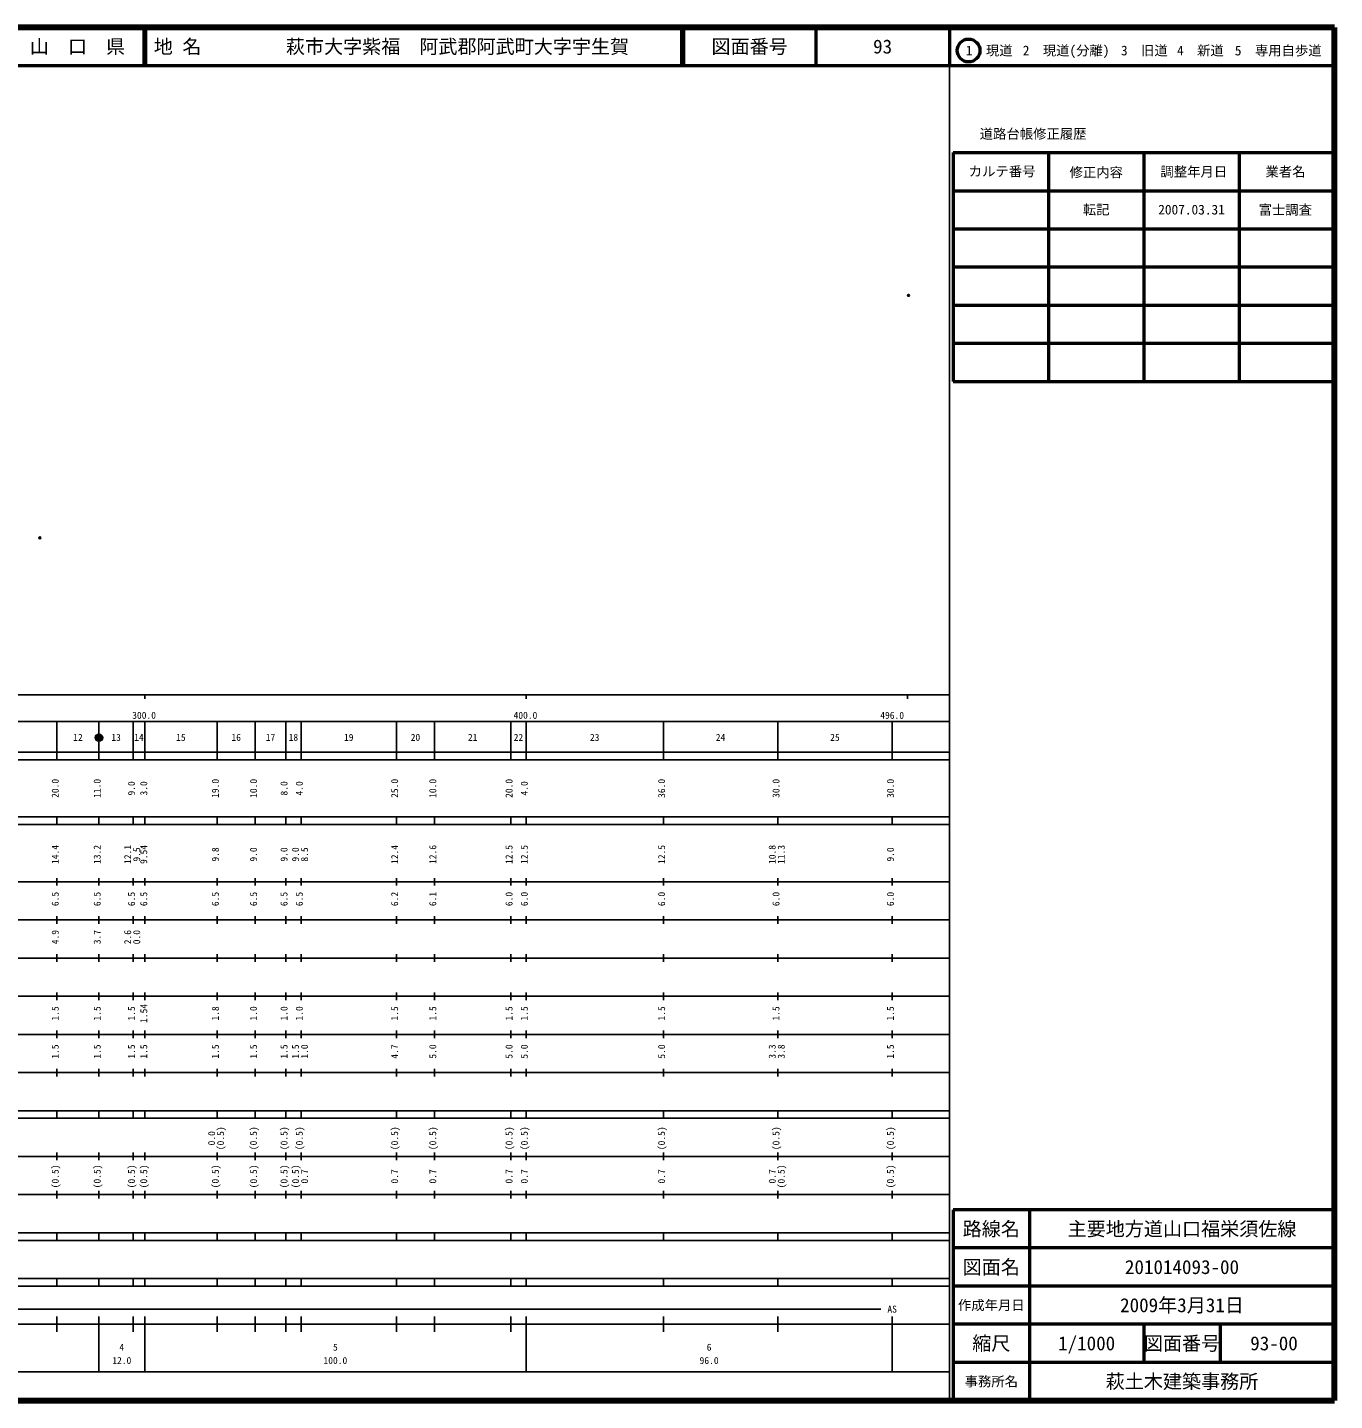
# Model space of a CAD drawing. Units: millimetres on the paper. Extents: x 40 to 680, y 20 to 380.
# Drawn here: x 337.3 to 680, y 20 to 380 of the extents above; entities that cross this region are included whole.
import ezdxf
from ezdxf.enums import TextEntityAlignment as Align

# ---------------------------------------------------------------- set-up
doc = ezdxf.new("R2010")
doc.units = ezdxf.units.MM
doc.header["$PDMODE"] = 32
doc.header["$PDSIZE"] = 0.5
doc.layers.add('M-OTRS', color=6, linetype='Continuous')
doc.layers.add('M-TTL-TXT', color=7, linetype='Continuous')
for name, color, linetype, lineweight in [('M-TTL', 2, 'Continuous', 140), ('M-TTL-BAND', 7, 'Continuous', 25), ('M-TTL-FRAM', 2, 'Continuous', 50), ('M-TTL-LINE', 7, 'Continuous', 50)]:
    doc.layers.add(name, color=color, linetype=linetype, lineweight=lineweight)
doc.styles.add('ＭＳ ゴシック', font='')
doc.styles.get('ＭＳ ゴシック').set_extended_font_data('MS Gothic')

msp = doc.modelspace()

# ---------------------------------------------------------------- hatches: boundary and pattern name
at = {"layer": 'M-TTL-BAND'}
msp.add_hatch(color=256, dxfattribs=at).paths.add_polyline_path([(356.984, 193.759), (356.983, 193.798), (356.981, 193.837), (356.977, 193.876), (356.972, 193.915), (356.965, 193.954), (356.956, 193.992), (356.947, 194.03), (356.935, 194.068), (356.922, 194.105), (356.908, 194.141), (356.892, 194.177), (356.875, 194.213), (356.857, 194.247), (356.837, 194.281), (356.816, 194.314), (356.793, 194.346), (356.769, 194.378), (356.744, 194.408), (356.718, 194.437), (356.691, 194.466), (356.663, 194.493), (356.633, 194.519), (356.603, 194.544), (356.572, 194.568), (356.54, 194.59), (356.507, 194.611), (356.473, 194.631), (356.438, 194.65), (356.403, 194.667), (356.367, 194.682), (356.33, 194.697), (356.293, 194.71), (356.255, 194.721), (356.217, 194.731), (356.179, 194.739), (356.14, 194.746), (356.102, 194.752), (356.063, 194.755), (356.023, 194.758), (355.984, 194.759), (355.945, 194.758), (355.906, 194.755), (355.867, 194.752), (355.828, 194.746), (355.789, 194.739), (355.751, 194.731), (355.713, 194.721), (355.675, 194.71), (355.638, 194.697), (355.601, 194.682), (355.565, 194.667), (355.53, 194.65), (355.495, 194.631), (355.462, 194.611), (355.428, 194.59), (355.396, 194.568), (355.365, 194.544), (355.335, 194.519), (355.305, 194.493), (355.277, 194.466), (355.25, 194.437), (355.224, 194.408), (355.199, 194.378), (355.175, 194.346), (355.153, 194.314), (355.131, 194.281), (355.112, 194.247), (355.093, 194.213), (355.076, 194.177), (355.06, 194.141), (355.046, 194.105), (355.033, 194.068), (355.022, 194.03), (355.012, 193.992), (355.003, 193.954), (354.996, 193.915), (354.991, 193.876), (354.987, 193.837), (354.985, 193.798), (354.984, 193.759), (354.985, 193.719), (354.987, 193.68), (354.991, 193.641), (354.996, 193.602), (355.003, 193.563), (355.012, 193.525), (355.022, 193.487), (355.033, 193.45), (355.046, 193.412), (355.06, 193.376), (355.076, 193.34), (355.093, 193.305), (355.112, 193.27), (355.131, 193.236), (355.153, 193.203), (355.175, 193.171), (355.199, 193.139), (355.224, 193.109), (355.25, 193.08), (355.277, 193.051), (355.305, 193.024), (355.335, 192.998), (355.365, 192.973), (355.396, 192.95), (355.428, 192.927), (355.462, 192.906), (355.495, 192.886), (355.53, 192.868), (355.565, 192.85), (355.601, 192.835), (355.638, 192.82), (355.675, 192.807), (355.713, 192.796), (355.751, 192.786), (355.789, 192.778), (355.828, 192.771), (355.867, 192.765), (355.906, 192.762), (355.945, 192.759), (355.984, 192.759), (356.023, 192.759), (356.063, 192.762), (356.102, 192.765), (356.14, 192.771), (356.179, 192.778), (356.217, 192.786), (356.255, 192.796), (356.293, 192.807), (356.33, 192.82), (356.367, 192.835), (356.403, 192.85), (356.438, 192.868), (356.473, 192.886), (356.507, 192.906), (356.54, 192.927), (356.572, 192.95), (356.603, 192.973), (356.633, 192.998), (356.663, 193.024), (356.691, 193.051), (356.718, 193.08), (356.744, 193.109), (356.769, 193.139), (356.793, 193.171), (356.816, 193.203), (356.837, 193.236), (356.857, 193.27), (356.875, 193.305), (356.892, 193.34), (356.908, 193.376), (356.922, 193.412), (356.935, 193.45), (356.947, 193.487), (356.956, 193.525), (356.965, 193.563), (356.972, 193.602), (356.977, 193.641), (356.981, 193.68), (356.983, 193.719)])

# ---------------------------------------------------------------- linework, layer by layer
at = {"layer": 'M-OTRS'}
for p in [(568.31, 309.762), (340.534, 246.173)]:
    msp.add_point(p, dxfattribs=at)
at = {"layer": 'M-TTL'}
for p, q in [((680, 380), (40, 380)), ((680, 20), (680, 380)), ((40, 20), (680, 20))]:
    msp.add_line(p, q, dxfattribs=at)
at = {"layer": 'M-TTL-BAND'}
for p, q in [((579, 20), (579, 370)), ((40, 205), (579, 205)), ((368, 205), (368, 204)), ((468, 205), (468, 204)), ((568, 205), (568, 204)), ((68, 198), (579, 198)), ((345, 188), (345, 198)), ((356, 188), (356, 198)), ((365, 188), (365, 198)), ((368, 188), (368, 198)), ((387, 188), (387, 198)), ((397, 188), (397, 198)), ((405, 188), (405, 198)), ((409, 188), (409, 198)), ((434, 188), (434, 198)), ((444, 188), (444, 198)), ((464, 188), (464, 198)), ((468, 188), (468, 198)), ((504, 188), (504, 198)), ((534, 188), (534, 198)), ((564, 188), (564, 198)), ((40, 190), (579, 190)), ((40, 188), (579, 188)), ((40, 173), (579, 173)), ((345, 171), (345, 173)), ((356, 171), (356, 173)), ((365, 171), (365, 173)), ((368, 171), (368, 173)), ((387, 171), (387, 173)), ((397, 171), (397, 173)), ((405, 171), (405, 173)), ((409, 171), (409, 173)), ((434, 171), (434, 173)), ((444, 171), (444, 173)), ((464, 171), (464, 173)), ((468, 171), (468, 173)), ((504, 171), (504, 173)), ((534, 171), (534, 173)), ((564, 171), (564, 173)), ((40, 171), (579, 171)), ((40, 156), (579, 156)), ((345, 155), (345, 157)), ((356, 155), (356, 157)), ((365, 155), (365, 157)), ((368, 155), (368, 157)), ((387, 155), (387, 157)), ((397, 155), (397, 157)), ((405, 155), (405, 157)), ((409, 155), (409, 157)), ((434, 155), (434, 157)), ((444, 155), (444, 157)), ((464, 155), (464, 157)), ((468, 155), (468, 157)), ((504, 155), (504, 157)), ((534, 155), (534, 157)), ((564, 155), (564, 157)), ((46, 146), (579, 146)), ((345, 145), (345, 147)), ((356, 145), (356, 147)), ((365, 145), (365, 147)), ((368, 145), (368, 147)), ((387, 145), (387, 147)), ((397, 145), (397, 147)), ((405, 145), (405, 147)), ((409, 145), (409, 147)), ((434, 145), (434, 147)), ((444, 145), (444, 147)), ((464, 145), (464, 147)), ((468, 145), (468, 147)), ((504, 145), (504, 147)), ((534, 145), (534, 147)), ((564, 145), (564, 147)), ((345, 135), (345, 137)), ((356, 135), (356, 137)), ((365, 135), (365, 137)), ((368, 135), (368, 137)), ((387, 135), (387, 137)), ((397, 135), (397, 137)), ((405, 135), (405, 137)), ((409, 135), (409, 137)), ((434, 135), (434, 137)), ((444, 135), (444, 137)), ((464, 135), (464, 137)), ((468, 135), (468, 137)), ((504, 135), (504, 137)), ((534, 135), (534, 137)), ((564, 135), (564, 137)), ((52, 136), (579, 136)), ((46, 126), (579, 126)), ((345, 125), (345, 127)), ((356, 125), (356, 127)), ((365, 125), (365, 127)), ((368, 125), (368, 127)), ((387, 125), (387, 127)), ((397, 125), (397, 127)), ((405, 125), (405, 127)), ((409, 125), (409, 127)), ((434, 125), (434, 127)), ((444, 125), (444, 127)), ((464, 125), (464, 127)), ((468, 125), (468, 127)), ((504, 125), (504, 127)), ((534, 125), (534, 127)), ((564, 125), (564, 127)), ((52, 116), (579, 116)), ((345, 115), (345, 117)), ((356, 115), (356, 117)), ((365, 115), (365, 117)), ((368, 115), (368, 117)), ((387, 115), (387, 117)), ((397, 115), (397, 117)), ((405, 115), (405, 117)), ((409, 115), (409, 117)), ((434, 115), (434, 117)), ((444, 115), (444, 117)), ((464, 115), (464, 117)), ((468, 115), (468, 117)), ((504, 115), (504, 117)), ((534, 115), (534, 117)), ((564, 115), (564, 117)), ((46, 106), (579, 106)), ((345, 105), (345, 107)), ((356, 105), (356, 107)), ((365, 105), (365, 107)), ((368, 105), (368, 107)), ((387, 105), (387, 107)), ((397, 105), (397, 107)), ((405, 105), (405, 107)), ((409, 105), (409, 107)), ((434, 105), (434, 107)), ((444, 105), (444, 107)), ((464, 105), (464, 107)), ((468, 105), (468, 107)), ((504, 105), (504, 107)), ((534, 105), (534, 107)), ((564, 105), (564, 107)), ((40, 96), (579, 96)), ((40, 94), (579, 94)), ((345, 94), (345, 96)), ((356, 94), (356, 96)), ((365, 94), (365, 96)), ((368, 94), (368, 96)), ((387, 94), (387, 96)), ((397, 94), (397, 96)), ((405, 94), (405, 96)), ((409, 94), (409, 96)), ((434, 94), (434, 96)), ((444, 94), (444, 96)), ((464, 94), (464, 96)), ((468, 94), (468, 96)), ((504, 94), (504, 96)), ((534, 94), (534, 96)), ((564, 94), (564, 96)), ((49, 84), (579, 84)), ((345, 83), (345, 85)), ((356, 83), (356, 85)), ((365, 83), (365, 85)), ((368, 83), (368, 85)), ((387, 83), (387, 85)), ((397, 83), (397, 85)), ((405, 83), (405, 85)), ((409, 83), (409, 85)), ((434, 83), (434, 85)), ((444, 83), (444, 85)), ((464, 83), (464, 85)), ((468, 83), (468, 85)), ((504, 83), (504, 85)), ((534, 83), (534, 85)), ((564, 83), (564, 85)), ((40, 74), (579, 74)), ((345, 73), (345, 75)), ((356, 73), (356, 75)), ((365, 73), (365, 75)), ((368, 73), (368, 75)), ((387, 73), (387, 75)), ((397, 73), (397, 75)), ((405, 73), (405, 75)), ((409, 73), (409, 75)), ((434, 73), (434, 75)), ((444, 73), (444, 75)), ((464, 73), (464, 75)), ((468, 73), (468, 75)), ((504, 73), (504, 75)), ((534, 73), (534, 75)), ((564, 73), (564, 75)), ((40, 64), (579, 64)), ((40, 62), (579, 62)), ((345, 62), (345, 64)), ((356, 62), (356, 64)), ((365, 62), (365, 64)), ((368, 62), (368, 64)), ((387, 62), (387, 64)), ((397, 62), (397, 64)), ((405, 62), (405, 64)), ((409, 62), (409, 64)), ((434, 62), (434, 64)), ((444, 62), (444, 64)), ((464, 62), (464, 64)), ((468, 62), (468, 64)), ((504, 62), (504, 64)), ((534, 62), (534, 64)), ((564, 62), (564, 64)), ((40, 52), (579, 52)), ((345, 50), (345, 52)), ((356, 50), (356, 52)), ((365, 50), (365, 52)), ((368, 50), (368, 52)), ((387, 50), (387, 52)), ((397, 50), (397, 52)), ((405, 50), (405, 52)), ((409, 50), (409, 52)), ((434, 50), (434, 52)), ((444, 50), (444, 52)), ((464, 50), (464, 52)), ((468, 50), (468, 52)), ((504, 50), (504, 52)), ((534, 50), (534, 52)), ((564, 50), (564, 52)), ((40, 50), (579, 50)), ((71, 44), (561, 44)), ((40, 40), (579, 40)), ((345, 38), (345, 42)), ((356, 27.5), (356, 42)), ((365, 38), (365, 42)), ((368, 27.5), (368, 42)), ((387, 38), (387, 42)), ((397, 38), (397, 42)), ((405, 38), (405, 42)), ((409, 38), (409, 42)), ((434, 38), (434, 42)), ((444, 38), (444, 42)), ((464, 38), (464, 42)), ((468, 27.5), (468, 42)), ((504, 38), (504, 42)), ((534, 38), (534, 42)), ((564, 27.5), (564, 42)), ((68, 27.5), (579, 27.5))]:
    msp.add_line(p, q, dxfattribs=at)
at = {"layer": 'M-TTL-BAND', "lineweight": 13}
msp.add_circle((355.984, 193.759), 1, dxfattribs=at)
at = {"layer": 'M-TTL-FRAM'}
for p, q in [((580, 347.197), (580, 287.197)), ((580, 347.197), (680, 347.197)), ((580, 287.197), (680, 287.197)), ((680, 70), (580, 70)), ((580, 70), (580, 20))]:
    msp.add_line(p, q, dxfattribs=at)
at = {"layer": 'M-TTL-LINE'}
for p, q in [((367.75, 380), (367.75, 370)), ((368.25, 380), (368.25, 370)), ((508.747, 380), (508.747, 370)), ((509.247, 380), (509.247, 370)), ((543.997, 380), (543.997, 370)), ((579, 380), (579, 370)), ((40, 370), (680, 370)), ((605, 347.197), (605, 287.197)), ((630, 347.197), (630, 287.197)), ((655, 347.197), (655, 287.197)), ((580, 337.197), (680, 337.197)), ((580, 327.197), (680, 327.197)), ((580, 317.197), (680, 317.197)), ((580, 307.197), (680, 307.197)), ((580, 297.197), (680, 297.197)), ((600, 70), (600, 20)), ((680, 60), (580, 60)), ((680, 50), (580, 50)), ((680, 40), (580, 40)), ((630, 40), (630, 30)), ((650, 40), (650, 30)), ((680, 30), (580, 30))]:
    msp.add_line(p, q, dxfattribs=at)
msp.add_circle((584.031, 373.958), 3, dxfattribs=at)

# ---------------------------------------------------------------- texts
at = {"layer": 'M-TTL-BAND', "style": 'ＭＳ ゴシック'}
for s, p in [('300.0', (367.844, 198.195)), ('400.0', (467.844, 198.195)), ('496.0', (564, 198.195)), ('12', (350.5, 192.405)), ('13', (360.5, 192.405)), ('14', (366.5, 192.405)), ('15', (377.5, 192.405)), ('16', (392, 192.405)), ('17', (401, 192.405)), ('18', (407, 192.405)), ('19', (421.5, 192.405)), ('20', (439, 192.405)), ('21', (454, 192.405)), ('22', (466, 192.405)), ('23', (486, 192.405)), ('24', (519, 192.405)), ('25', (549, 192.405)), ('AS', (564, 42.5)), ('4', (362, 32.523)), ('5', (418, 32.523)), ('6', (516, 32.523)), ('12.0', (362, 29.033)), ('100.0', (418, 29.033)), ('96.0', (516, 29.033))]:
    msp.add_text(s, height=1.833, dxfattribs=at).set_placement(p, align=Align.BOTTOM_CENTER)
for s, p in [('20.0', (346, 180.5)), ('11.0', (357, 180.5)), ('9.0', (366, 180.5)), ('3.0', (369.214, 180.5)), ('19.0', (388, 180.5)), ('10.0', (398, 180.5)), ('8.0', (406, 180.5)), ('4.0', (410, 180.5)), ('25.0', (435, 180.5)), ('10.0', (445, 180.5)), ('20.0', (465, 180.5)), ('4.0', (469, 180.5)), ('36.0', (505, 180.5)), ('30.0', (535, 180.5)), ('30.0', (565, 180.5)), ('14.4', (346, 163.174)), ('13.2', (357, 163.174)), ('12.1', (365, 163.174)), ('9.5', (367.37, 163.174)), ('9.54', (369.214, 163.174)), ('9.8', (388, 163.174)), ('9.0', (398, 163.174)), ('9.0', (406, 163.174)), ('9.0', (409, 163.174)), ('8.5', (411.37, 163.174)), ('12.4', (435, 163.174)), ('12.6', (445, 163.174)), ('12.5', (465, 163.174)), ('12.5', (469, 163.174)), ('12.5', (505, 163.174)), ('10.8', (534, 163.174)), ('11.3', (536.37, 163.174)), ('9.0', (565, 163.174)), ('6.5', (346, 151.5)), ('6.5', (357, 151.5)), ('6.5', (366, 151.5)), ('6.5', (369.214, 151.5)), ('6.5', (388, 151.5)), ('6.5', (398, 151.5)), ('6.5', (406, 151.5)), ('6.5', (410, 151.5)), ('6.2', (435, 151.5)), ('6.1', (445, 151.5)), ('6.0', (465, 151.5)), ('6.0', (469, 151.5)), ('6.0', (505, 151.5)), ('6.0', (535, 151.5)), ('6.0', (565, 151.5)), ('4.9', (346, 141.5)), ('3.7', (357, 141.5)), ('2.6', (365, 141.5)), ('0.0', (367.37, 141.5)), ('1.5', (346, 121.5)), ('1.5', (357, 121.5)), ('1.5', (366, 121.5)), ('1.54', (369.214, 121.5)), ('1.8', (388, 121.5)), ('1.0', (398, 121.5)), ('1.0', (406, 121.5)), ('1.0', (410, 121.5)), ('1.5', (435, 121.5)), ('1.5', (445, 121.5)), ('1.5', (465, 121.5)), ('1.5', (469, 121.5)), ('1.5', (505, 121.5)), ('1.5', (535, 121.5)), ('1.5', (565, 121.5)), ('1.5', (346, 111.5)), ('1.5', (357, 111.5)), ('1.5', (366, 111.5)), ('1.5', (369.214, 111.5)), ('1.5', (388, 111.5)), ('1.5', (398, 111.5)), ('1.5', (406, 111.5)), ('1.5', (409, 111.5)), ('1.0', (411.37, 111.5)), ('4.7', (435, 111.5)), ('5.0', (445, 111.5)), ('5.0', (465, 111.5)), ('5.0', (469, 111.5)), ('5.0', (505, 111.5)), ('3.3', (534, 111.5)), ('3.8', (536.37, 111.5)), ('1.5', (565, 111.5)), ('0.0', (387, 88.764)), ('(0.5)', (389.37, 88.764)), ('(0.5)', (398, 88.764)), ('(0.5)', (406, 88.764)), ('(0.5)', (410, 88.764)), ('(0.5)', (435, 88.764)), ('(0.5)', (445, 88.764)), ('(0.5)', (465, 88.764)), ('(0.5)', (469, 88.764)), ('(0.5)', (505, 88.764)), ('(0.5)', (535, 88.764)), ('(0.5)', (565, 88.764)), ('(0.5)', (346, 78.764)), ('(0.5)', (357, 78.764)), ('(0.5)', (366, 78.764)), ('(0.5)', (369.214, 78.764)), ('(0.5)', (388, 78.764)), ('(0.5)', (398, 78.764)), ('(0.5)', (406, 78.764)), ('(0.5)', (409, 78.764)), ('0.7', (411.37, 78.764)), ('0.7', (435, 78.764)), ('0.7', (445, 78.764)), ('0.7', (465, 78.764)), ('0.7', (469, 78.764)), ('0.7', (505, 78.764)), ('0.7', (534, 78.764)), ('(0.5)', (536.37, 78.764)), ('(0.5)', (565, 78.764))]:
    msp.add_text(s, height=1.833, rotation=90, dxfattribs=at).set_placement(p, align=Align.BOTTOM_CENTER)
at = {"layer": 'M-TTL-TXT', "style": 'ＭＳ ゴシック'}
for s, height, p in [('山\u3000口\u3000県', 3.666, (350.375, 375)), ('図面番号', 3.666, (526.622, 375)), ('93', 3.666, (561.497, 375)), ('1\u3000現道', 2.566, (589.448, 373.958)), ('2\u3000現道(分離)', 2.566, (609.619, 373.958)), ('3\u3000旧道', 2.566, (630.121, 373.958)), ('4\u3000新道', 2.566, (644.824, 373.958)), ('5\u3000専用自歩道', 2.566, (665.228, 373.958)), ('道路台帳修正履歴', 2.566, (600.968, 352.113)), ('カルテ番号', 2.566, (592.839, 342.277)), ('修正内容', 2.566, (617.509, 342.023)), ('調整年月日', 2.566, (643.089, 342.197)), ('業者名', 2.566, (667.134, 342.197)), ('転記', 2.566, (617.5, 332.245)), ('2007.03.31', 2.566, (642.5, 332.245)), ('富士調査', 2.566, (667.077, 332.189)), ('路線名', 3.666, (590, 65)), ('路線名', 3.666, (590, 65)), ('主要地方道山口福栄須佐線', 3.666, (640, 65)), ('図面名', 3.666, (590, 55)), ('図面名', 3.666, (590, 55)), ('201014093-00', 3.666, (640, 55)), ('2009年3月31日', 3.666, (640, 45)), ('作成年月日', 2.566, (590, 45)), ('作成年月日', 2.566, (590, 45)), ('縮尺', 3.666, (590, 35)), ('縮尺', 3.666, (590, 35)), ('1/1000', 3.666, (615, 35)), ('図面番号', 3.666, (640, 35)), ('図面番号', 3.666, (640, 35)), ('93-00', 3.666, (664.125, 35)), ('事務所名', 2.566, (590, 25)), ('事務所名', 2.566, (590, 25)), ('萩土木建築事務所', 3.666, (640, 25))]:
    msp.add_text(s, height=height, dxfattribs=at).set_placement(p, align=Align.MIDDLE_CENTER)
for s, p in [('地 名', (370.38, 375)), ('萩市大字紫福\u3000阿武郡阿武町大字宇生賀', (405.024, 375))]:
    msp.add_text(s, height=3.666, dxfattribs=at).set_placement(p, align=Align.MIDDLE_LEFT)

doc.saveas('drawing.dxf')
